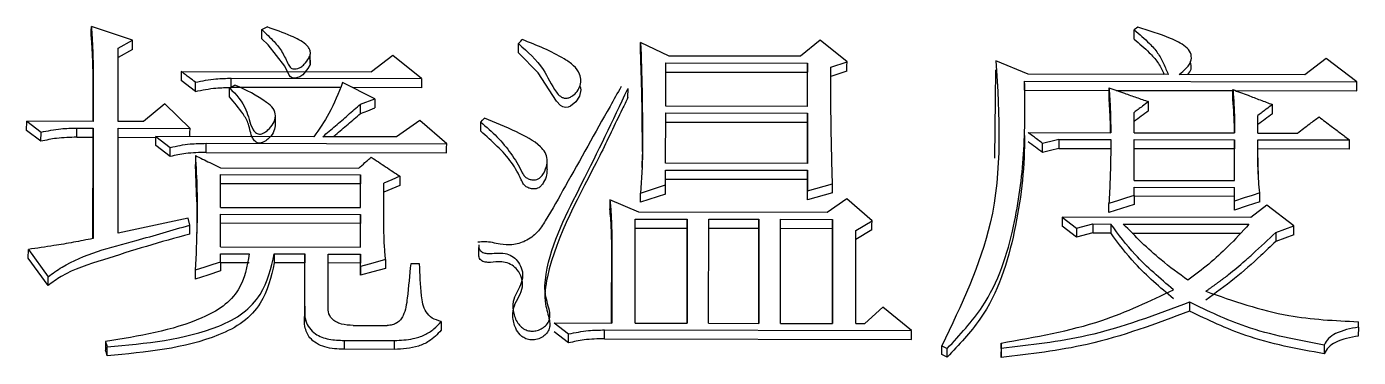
# Model space of a CAD drawing. Header units: millimetres. Extents: x 2320 to 4000, y 933 to 2121.
# Drawn here: x 2691.15 to 2699.17, y 1921.07 to 1923.06 of the extents above; entities that cross this region are included whole.
import ezdxf

# ---------------------------------------------------------------- set-up
doc = ezdxf.new("R2010")
doc.units = ezdxf.units.MM

msp = doc.modelspace()

# ---------------------------------------------------------------- linework, layer by layer
at = {"color": 7, "linetype": 'Continuous', "lineweight": 25}
for p, q in [((2691.784, 1922.9805), (2691.5353, 1923.0624)), ((2692.5629, 1923.0442), (2692.5953, 1923.0604)), ((2697.8417, 1923.0589), (2697.8201, 1923.0427)), ((2691.6974, 1922.9319), (2691.784, 1922.9805)), ((2692.5627, 1922.9885), (2692.5629, 1923.0442)), ((2695.927, 1922.9811), (2695.808, 1922.8836)), ((2696.0892, 1922.8505), (2695.927, 1922.9811)), ((2691.6971, 1922.4912), (2691.6974, 1922.9319)), ((2691.7838, 1922.9249), (2691.6972, 1922.8763)), ((2694.1095, 1922.9044), (2694.1097, 1922.96)), ((2695.0183, 1922.885), (2694.8453, 1922.9668)), ((2698.1588, 1922.9046), (2698.1588, 1922.9047)), ((2692.8545, 1922.8412), (2692.8548, 1922.8972)), ((2693.3524, 1922.8881), (2693.2226, 1922.7905)), ((2693.5254, 1922.7492), (2693.3524, 1922.8881)), ((2694.9964, 1922.5832), (2694.9966, 1922.8443)), ((2694.9966, 1922.8443), (2695.8512, 1922.8428)), ((2695.808, 1922.8836), (2695.0183, 1922.885)), ((2695.851, 1922.5816), (2695.8512, 1922.8428)), ((2695.8512, 1922.8428), (2695.851, 1922.7873)), ((2695.9918, 1922.8181), (2696.0892, 1922.8505)), ((2697.1817, 1922.7751), (2696.987, 1922.857)), ((2698.1586, 1922.8492), (2698.1586, 1922.8547)), ((2698.9774, 1922.8696), (2698.8475, 1922.7721)), ((2699.1612, 1922.7307), (2698.9774, 1922.8696)), ((2691.5455, 1922.4914), (2691.5457, 1922.7545)), ((2691.5459, 1922.8099), (2691.5457, 1922.4914)), ((2691.5457, 1922.7545), (2691.5459, 1922.8099)), ((2692.1622, 1922.672), (2692.0757, 1922.7373)), ((2692.0759, 1922.7926), (2693.2226, 1922.7905)), ((2692.3786, 1922.6995), (2692.3788, 1922.7513)), ((2692.3788, 1922.7513), (2693.5254, 1922.7492)), ((2694.9964, 1922.7889), (2695.851, 1922.7873)), ((2695.8508, 1922.5816), (2695.851, 1922.7873)), ((2696.0889, 1922.795), (2695.9916, 1922.7627)), ((2696.9807, 1922.2706), (2696.9868, 1922.8015)), ((2698.0254, 1922.7736), (2697.1817, 1922.7751)), ((2698.8475, 1922.7721), (2698.0903, 1922.7734)), ((2692.1622, 1922.672), (2692.1624, 1922.7272)), ((2692.368, 1922.6942), (2692.4004, 1922.7105)), ((2693.0358, 1922.6948), (2692.3785, 1922.696)), ((2693.2441, 1922.6273), (2693.0494, 1922.7256)), ((2693.5252, 1922.6939), (2693.1107, 1922.6947)), ((2694.7691, 1922.6346), (2694.7694, 1922.6898)), ((2697.1597, 1922.6791), (2697.1599, 1922.7344)), ((2697.1597, 1922.6791), (2697.6683, 1922.6781)), ((2697.1599, 1922.7344), (2699.1612, 1922.7307)), ((2697.7106, 1922.6781), (2698.4148, 1922.6768)), ((2698.4315, 1922.6767), (2699.161, 1922.6754)), ((2691.9784, 1922.5969), (2691.8486, 1922.4909)), ((2692.1298, 1922.4495), (2691.9784, 1922.5969)), ((2693.1573, 1922.5397), (2693.1575, 1922.5948)), ((2693.1575, 1922.5948), (2693.2441, 1922.6273)), ((2695.851, 1922.5816), (2694.9964, 1922.5832)), ((2692.6441, 1922.4648), (2692.6443, 1922.5203)), ((2694.9962, 1922.2394), (2694.9964, 1922.5423)), ((2694.9964, 1922.5423), (2695.851, 1922.5408)), ((2695.851, 1922.5408), (2695.8508, 1922.2378)), ((2697.1612, 1922.5078), (2697.1615, 1922.5634)), ((2697.8196, 1922.4226), (2697.8197, 1922.5453)), ((2698.566, 1922.4213), (2698.5661, 1922.5276)), ((2691.1452, 1922.4372), (2691.1454, 1922.4922)), ((2691.2317, 1922.3717), (2691.1452, 1922.4372)), ((2691.1454, 1922.4922), (2691.2319, 1922.4266)), ((2691.5457, 1922.4914), (2691.1454, 1922.4922)), ((2691.2317, 1922.3717), (2691.2319, 1922.4266)), ((2691.448, 1922.3958), (2691.4483, 1922.4507)), ((2691.4483, 1922.4507), (2691.5456, 1922.4505)), ((2691.5456, 1922.4505), (2691.5452, 1921.7855)), ((2691.6966, 1921.8181), (2691.6971, 1922.4503)), ((2691.8486, 1922.4909), (2691.6971, 1922.4912)), ((2691.6971, 1922.4503), (2692.1298, 1922.4495)), ((2693.5144, 1922.496), (2693.3737, 1922.3981)), ((2693.6766, 1922.3566), (2693.5144, 1922.496)), ((2693.882, 1922.4323), (2693.8823, 1922.4872)), ((2694.9962, 1922.4873), (2695.8507, 1922.4857)), ((2695.8506, 1922.2378), (2695.8507, 1922.4857)), ((2697.1814, 1922.4238), (2697.679, 1922.4229)), ((2697.8196, 1922.4226), (2698.4254, 1922.4215)), ((2698.566, 1922.4213), (2698.804, 1922.4208)), ((2691.448, 1922.3958), (2691.5454, 1922.3956)), ((2691.545, 1921.7854), (2691.5454, 1922.3956)), ((2691.6968, 1922.3953), (2691.9242, 1922.3949)), ((2691.924, 1922.3459), (2691.9242, 1922.4007)), ((2692.0105, 1922.2803), (2691.924, 1922.3459)), ((2691.9242, 1922.4007), (2692.0107, 1922.335)), ((2692.8761, 1922.399), (2691.9242, 1922.4007)), ((2692.2268, 1922.3044), (2692.2271, 1922.3592)), ((2692.2271, 1922.3592), (2693.6766, 1922.3566)), ((2693.3737, 1922.3981), (2692.9302, 1922.3989)), ((2697.2677, 1922.3034), (2697.2679, 1922.3582)), ((2697.3653, 1922.3825), (2697.3651, 1922.3277)), ((2697.3653, 1922.3825), (2697.679, 1922.382)), ((2697.8194, 1922.1358), (2697.8196, 1922.3817)), ((2697.8196, 1922.3817), (2698.4254, 1922.3806)), ((2698.4254, 1922.3806), (2698.4251, 1922.3258)), ((2698.4252, 1922.1347), (2698.4254, 1922.3806)), ((2698.566, 1922.3803), (2699.1177, 1922.3793)), ((2698.566, 1922.3701), (2698.566, 1922.3803)), ((2692.1621, 1922.2856), (2692.1619, 1922.2309)), ((2692.2268, 1922.3044), (2693.6763, 1922.3018)), ((2694.2827, 1922.2018), (2694.283, 1922.257)), ((2694.8555, 1922.2143), (2694.8558, 1922.2928)), ((2697.3651, 1922.3277), (2697.6788, 1922.3271)), ((2698.4251, 1922.3258), (2697.8194, 1922.3269)), ((2698.425, 1922.1347), (2698.4251, 1922.3258)), ((2699.1174, 1922.3245), (2698.5658, 1922.3255)), ((2692.1704, 1922.0074), (2692.1619, 1922.2309)), ((2692.3135, 1922.2115), (2693.1464, 1922.21)), ((2694.8556, 1922.2151), (2694.8446, 1922.0591)), ((2694.9961, 1922.1081), (2694.9962, 1922.1984)), ((2695.8508, 1922.2378), (2694.9962, 1922.2394)), ((2694.9962, 1922.1984), (2695.8507, 1922.1968)), ((2695.8507, 1922.1968), (2695.8506, 1922.0737)), ((2693.157, 1922.1144), (2692.3132, 1922.116)), ((2692.3133, 1921.9734), (2692.3135, 1922.1705)), ((2692.3135, 1922.1705), (2693.1572, 1922.1689)), ((2693.1569, 1921.9718), (2693.157, 1922.1144)), ((2693.1572, 1922.1689), (2693.157, 1922.1144)), ((2693.1571, 1921.9718), (2693.1572, 1922.1689)), ((2693.2976, 1921.8646), (2693.2978, 1922.1194)), ((2694.8446, 1922.0591), (2694.9961, 1922.1081)), ((2694.9961, 1922.1438), (2695.8505, 1922.1422)), ((2695.8504, 1922.0193), (2695.8505, 1922.1422)), ((2695.8506, 1922.0737), (2696.0021, 1922.1145)), ((2697.8194, 1922.1358), (2698.4252, 1922.1347)), ((2694.6607, 1922.0184), (2694.6605, 1921.964)), ((2694.8337, 1921.9441), (2694.6607, 1922.0184)), ((2694.8444, 1922.0047), (2694.8446, 1922.0591)), ((2694.9959, 1922.0536), (2694.8444, 1922.0047)), ((2695.8504, 1922.0193), (2695.8506, 1922.0737)), ((2696.0019, 1922.06), (2695.8504, 1922.0193)), ((2696.0886, 1922.024), (2695.9695, 1921.942)), ((2696.2399, 1921.8921), (2696.0886, 1922.024)), ((2697.8194, 1922.0454), (2697.8191, 1921.991)), ((2697.8194, 1922.0947), (2698.4252, 1922.0936)), ((2697.8194, 1922.0454), (2697.8194, 1922.0947)), ((2698.4249, 1922.0391), (2697.8194, 1922.0403)), ((2698.4249, 1921.9571), (2698.4249, 1922.0391)), ((2698.4251, 1922.0115), (2698.4252, 1922.0936)), ((2692.3133, 1921.9734), (2693.1571, 1921.9718)), ((2695.9695, 1921.942), (2694.8337, 1921.9441)), ((2697.6677, 1921.9421), (2697.6679, 1921.9964)), ((2698.4249, 1921.9571), (2698.4251, 1922.0115)), ((2698.6198, 1921.9864), (2698.5224, 1921.9126)), ((2698.782, 1921.8628), (2698.6198, 1921.9864)), ((2692.1186, 1921.9079), (2691.6966, 1921.8181)), ((2692.1293, 1921.8667), (2692.1186, 1921.9079)), ((2692.1291, 1921.8126), (2692.1294, 1921.8667)), ((2692.3131, 1921.7346), (2692.3133, 1921.9322)), ((2693.1568, 1921.8764), (2692.3131, 1921.878)), ((2692.3133, 1921.9322), (2693.157, 1921.9307)), ((2693.1567, 1921.7331), (2693.1568, 1921.8764)), ((2693.157, 1921.9307), (2693.1568, 1921.8764)), ((2693.1569, 1921.7331), (2693.157, 1921.9307)), ((2694.8116, 1921.2757), (2694.8121, 1921.903)), ((2694.8121, 1921.903), (2695.1258, 1921.9024)), ((2695.1258, 1921.9024), (2695.1253, 1921.2751)), ((2695.1255, 1921.8482), (2695.1258, 1921.9024)), ((2695.2551, 1921.2749), (2695.2556, 1921.9021)), ((2695.2556, 1921.9021), (2695.5585, 1921.9016)), ((2695.5585, 1921.9016), (2695.558, 1921.2743)), ((2695.5582, 1921.8474), (2695.5585, 1921.9016)), ((2695.6878, 1921.2741), (2695.6883, 1921.9014)), ((2695.6883, 1921.9014), (2696.002, 1921.9008)), ((2696.002, 1921.9008), (2696.0015, 1921.2735)), ((2696.0017, 1921.8466), (2696.002, 1921.9008)), ((2696.1425, 1921.8347), (2696.2399, 1921.8921)), ((2697.4728, 1921.7946), (2697.3863, 1921.8605)), ((2697.3866, 1921.9147), (2697.4731, 1921.8487)), ((2698.5224, 1921.9126), (2697.3866, 1921.9147)), ((2697.4731, 1921.8487), (2697.5705, 1921.8732)), ((2697.5705, 1921.8732), (2697.5702, 1921.819)), ((2697.5705, 1921.8732), (2697.6787, 1921.873)), ((2697.6787, 1921.873), (2697.6784, 1921.8188)), ((2697.7543, 1921.8729), (2698.5116, 1921.8715)), ((2698.6738, 1921.8218), (2698.782, 1921.8628)), ((2694.6714, 1921.8209), (2694.671, 1921.276)), ((2694.6711, 1921.7668), (2694.6714, 1921.8209)), ((2694.8118, 1921.8488), (2695.1255, 1921.8482)), ((2695.1251, 1921.2751), (2695.1255, 1921.8482)), ((2695.2553, 1921.8479), (2695.5582, 1921.8474)), ((2695.5578, 1921.2743), (2695.5582, 1921.8474)), ((2695.688, 1921.8471), (2696.0017, 1921.8466)), ((2696.0013, 1921.2735), (2696.0017, 1921.8466)), ((2696.1421, 1921.2733), (2696.1425, 1921.8347)), ((2696.2397, 1921.8379), (2696.1423, 1921.7806)), ((2697.4731, 1921.8487), (2697.4728, 1921.7946)), ((2697.5702, 1921.819), (2697.4728, 1921.7946)), ((2697.5702, 1921.819), (2697.6784, 1921.8188)), ((2697.8084, 1921.8186), (2698.4607, 1921.8174)), ((2698.6738, 1921.8218), (2698.6735, 1921.7677)), ((2698.7817, 1921.8086), (2698.6735, 1921.7677)), ((2691.1554, 1921.6663), (2691.1557, 1921.7203)), ((2691.1557, 1921.7203), (2691.2743, 1921.5554)), ((2692.3131, 1921.7346), (2693.1569, 1921.7331)), ((2693.8706, 1921.6778), (2693.8708, 1921.7318)), ((2694.6708, 1921.276), (2694.6711, 1921.7668)), ((2691.274, 1921.5017), (2691.1554, 1921.6663)), ((2692.3131, 1921.6439), (2692.3128, 1921.59)), ((2692.3131, 1921.6934), (2692.4862, 1921.6931)), ((2692.3131, 1921.6439), (2692.3131, 1921.6934)), ((2692.4859, 1921.6391), (2692.3131, 1921.6395)), ((2692.6376, 1921.6928), (2692.6374, 1921.6389)), ((2692.8213, 1921.6385), (2692.6374, 1921.6389)), ((2692.6376, 1921.6928), (2692.8215, 1921.6925)), ((2692.8211, 1921.3251), (2692.8213, 1921.6385)), ((2692.8213, 1921.3786), (2692.8215, 1921.6925)), ((2692.8215, 1921.6925), (2692.8213, 1921.6385)), ((2692.9619, 1921.3867), (2692.9622, 1921.6922)), ((2693.1566, 1921.6379), (2692.9619, 1921.6383)), ((2692.9622, 1921.6922), (2693.1569, 1921.6918)), ((2693.1569, 1921.6918), (2693.1566, 1921.6379)), ((2693.1566, 1921.5638), (2693.1566, 1921.6379)), ((2693.1568, 1921.6176), (2693.1569, 1921.6918)), ((2693.3083, 1921.6586), (2693.308, 1921.6047)), ((2693.5138, 1921.6335), (2693.4597, 1921.6336)), ((2691.274, 1921.5017), (2691.2743, 1921.5554)), ((2692.8213, 1921.3786), (2692.8211, 1921.3251)), ((2698.1542, 1921.402), (2698.154, 1921.3484)), ((2692.8196, 1921.3412), (2692.8193, 1921.287)), ((2696.3045, 1921.3723), (2696.1962, 1921.2732)), ((2696.4774, 1921.2312), (2696.3045, 1921.3723)), ((2693.1133, 1921.2623), (2693.3188, 1921.2619)), ((2693.6434, 1921.2861), (2693.6431, 1921.2327)), ((2694.4111, 1921.1569), (2694.3246, 1921.2232)), ((2694.3248, 1921.2766), (2694.4113, 1921.2102)), ((2694.3248, 1921.2766), (2694.671, 1921.276)), ((2694.6274, 1921.1813), (2694.6277, 1921.2346)), ((2694.6277, 1921.2346), (2696.4774, 1921.2312)), ((2694.8116, 1921.2757), (2695.1253, 1921.2751)), ((2695.2551, 1921.2749), (2695.558, 1921.2743)), ((2695.6878, 1921.2741), (2696.0015, 1921.2735)), ((2696.1421, 1921.2733), (2696.1962, 1921.2732)), ((2699.1709, 1921.2511), (2699.1707, 1921.1978)), ((2699.1709, 1921.2511), (2699.171, 1921.2843)), ((2691.631, 1921.0792), (2691.6312, 1921.1324)), ((2693.0591, 1921.1712), (2693.0589, 1921.118)), ((2693.0591, 1921.1712), (2693.362, 1921.1707)), ((2693.3618, 1921.1174), (2693.362, 1921.1707)), ((2694.4111, 1921.1569), (2694.4113, 1921.2102)), ((2694.6274, 1921.1813), (2696.4772, 1921.1779)), ((2696.661, 1921.0865), (2696.6612, 1921.1398)), ((2696.6612, 1921.1398), (2696.6937, 1921.1231)), ((2697.0182, 1921.1557), (2697.018, 1921.1025)), ((2697.0182, 1921.1226), (2697.0182, 1921.1557)), ((2693.3618, 1921.1174), (2693.0589, 1921.118)), ((2696.6934, 1921.0699), (2696.661, 1921.0865)), ((2696.6935, 1921.0699), (2696.6937, 1921.1231)), ((2697.0182, 1921.1226), (2697.018, 1921.0694)), ((2697.018, 1921.0694), (2697.018, 1921.1025))]:
    msp.add_line(p, q, dxfattribs=at)
at = {"color": 7, "linetype": 'Continuous', "lineweight": 25, "flags": 128}
for points in [[(2691.535, 1923.0066), (2691.5351, 1923.0378), (2691.5353, 1923.0624)], [(2691.7838, 1922.9249), (2691.7839, 1922.9561), (2691.784, 1922.9805)], [(2692.8449, 1922.8799), (2692.8539, 1922.8578), (2692.853, 1922.8343), (2692.84, 1922.8095), (2692.8103, 1922.7728), (2692.7926, 1922.7602), (2692.7709, 1922.753), (2692.7561, 1922.7521), (2692.7454, 1922.7543), (2692.7362, 1922.7595), (2692.7271, 1922.7699), (2692.7018, 1922.8236), (2692.6008, 1922.9529), (2692.5627, 1922.9885), (2692.5627, 1922.9885)], [(2694.1097, 1922.96), (2694.1152, 1922.9662), (2694.1233, 1922.9753), (2694.1314, 1922.9844)], [(2697.8198, 1922.987), (2697.8199, 1923.0065), (2697.82, 1923.0246), (2697.8201, 1923.0427)], [(2694.4809, 1922.701), (2694.4844, 1922.6814), (2694.4777, 1922.6436), (2694.4555, 1922.6088), (2694.4231, 1922.5837), (2694.4085, 1922.5779), (2694.3936, 1922.5759), (2694.3773, 1922.5793), (2694.3621, 1922.5876), (2694.3378, 1922.6124), (2694.2288, 1922.7842), (2694.1095, 1922.9044), (2694.1095, 1922.9044)], [(2694.845, 1922.9112), (2694.8452, 1922.9423), (2694.8453, 1922.9668)], [(2696.0889, 1922.795), (2696.0891, 1922.8261), (2696.0892, 1922.8505)], [(2692.0759, 1922.7926), (2692.0758, 1922.7616), (2692.0757, 1922.7373)], [(2693.5254, 1922.7492), (2693.5253, 1922.7182), (2693.5252, 1922.6939)], [(2692.3677, 1922.639), (2692.3678, 1922.6599), (2692.3679, 1922.6771), (2692.368, 1922.6942)], [(2697.6682, 1922.6374), (2697.6683, 1922.6683), (2697.6684, 1922.6926)], [(2698.4145, 1922.6279), (2698.4147, 1922.6588), (2698.4148, 1922.6831)], [(2699.161, 1922.6754), (2699.1611, 1922.7064), (2699.1612, 1922.7307)], [(2693.2441, 1922.6273), (2693.2439, 1922.5964), (2693.2438, 1922.5721)], [(2697.9061, 1922.5554), (2697.9062, 1922.5863), (2697.9063, 1922.6105)], [(2698.6525, 1922.5377), (2698.6526, 1922.5686), (2698.6527, 1922.5928)], [(2693.1573, 1922.5397), (2693.1789, 1922.5478), (2693.2006, 1922.5559), (2693.2438, 1922.5721)], [(2693.8822, 1922.4872), (2693.8931, 1922.4994), (2693.9039, 1922.5117)], [(2695.8507, 1922.4857), (2695.8509, 1922.5166), (2695.851, 1922.5408)], [(2691.5454, 1922.3956), (2691.5455, 1922.4264), (2691.5456, 1922.4505)], [(2692.1296, 1922.4003), (2692.1297, 1922.4253), (2692.1298, 1922.4495)], [(2693.6763, 1922.3018), (2693.6765, 1922.3325), (2693.6766, 1922.3566)], [(2697.3653, 1922.3825), (2697.3166, 1922.3704), (2697.2923, 1922.3643), (2697.2679, 1922.3582)], [(2699.1174, 1922.3245), (2699.1176, 1922.3552), (2699.1177, 1922.3793)], [(2692.0105, 1922.2803), (2692.0106, 1922.3077), (2692.0107, 1922.335)], [(2697.3651, 1922.3277), (2697.3164, 1922.3155), (2697.2677, 1922.3034)], [(2695.8505, 1922.1422), (2695.8506, 1922.1728), (2695.8507, 1922.1968)], [(2693.3949, 1922.1058), (2693.3463, 1922.0854), (2693.2976, 1922.065)], [(2693.3952, 1922.1603), (2693.3465, 1922.1399), (2693.2978, 1922.1194)], [(2693.3952, 1922.1603), (2693.3951, 1922.1298), (2693.3949, 1922.1058)], [(2694.9959, 1922.0536), (2694.996, 1922.0841), (2694.9961, 1922.1081)], [(2696.0019, 1922.06), (2696.002, 1922.0905), (2696.0021, 1922.1145)], [(2697.8194, 1922.0454), (2697.7727, 1922.0303), (2697.7261, 1922.0153), (2697.6679, 1921.9964)], [(2698.4249, 1922.0391), (2698.4251, 1922.0696), (2698.4252, 1922.0936)], [(2698.5766, 1922.0605), (2698.53, 1922.0454), (2698.4833, 1922.0303), (2698.4251, 1922.0115)], [(2698.5764, 1922.0061), (2698.5765, 1922.0365), (2698.5766, 1922.0605)], [(2697.8191, 1921.991), (2697.7434, 1921.9666), (2697.6677, 1921.9421)], [(2698.5764, 1922.0061), (2698.5006, 1921.9816), (2698.4249, 1921.9571)], [(2696.2397, 1921.8379), (2696.2398, 1921.8683), (2696.2399, 1921.8921)], [(2697.3866, 1921.9147), (2697.3865, 1921.8843), (2697.3863, 1921.8605)], [(2698.7817, 1921.8086), (2698.7819, 1921.8389), (2698.782, 1921.8628)], [(2692.3131, 1921.6439), (2692.2665, 1921.6288), (2692.2198, 1921.6136), (2692.1616, 1921.5947)], [(2693.1568, 1921.6176), (2693.1567, 1921.5875), (2693.1566, 1921.5638)], [(2693.3083, 1921.6586), (2693.2607, 1921.6457), (2693.2088, 1921.6317), (2693.1568, 1921.6176)], [(2692.1616, 1921.5947), (2692.1615, 1921.5645), (2692.1614, 1921.5409)], [(2692.3128, 1921.59), (2692.2371, 1921.5655), (2692.1614, 1921.5409)], [(2693.308, 1921.6047), (2693.2323, 1921.5842), (2693.1566, 1921.5638)], [(2696.4772, 1921.1779), (2696.4773, 1921.2078), (2696.4774, 1921.2312)], [(2691.6204, 1921.1656), (2691.6203, 1921.1439), (2691.6202, 1921.1281), (2691.6202, 1921.1123)], [(2698.9653, 1921.1438), (2698.9653, 1921.129), (2698.9652, 1921.1142), (2698.9651, 1921.0906)]]:
    msp.add_lwpolyline(points, dxfattribs=at)
at = {"color": 7, "linetype": 'Continuous', "lineweight": 25}
for points, knots in [([(2691.5353, 1923.0624), (2691.5373, 1923.0345), (2691.5414, 1922.9785), (2691.5446, 1922.8944), (2691.5455, 1922.8381), (2691.5459, 1922.8099)], [0, 0, 0, 0, 0.332257, 0.666061, 1, 1, 1, 1]), ([(2692.5629, 1923.0442), (2692.588, 1923.0206), (2692.6334, 1922.9778), (2692.69, 1922.9085), (2692.7113, 1922.8549), (2692.7281, 1922.823), (2692.7371, 1922.8132), (2692.7491, 1922.808), (2692.7632, 1922.8068), (2692.7802, 1922.8098), (2692.8008, 1922.8186), (2692.8236, 1922.8404), (2692.8428, 1922.8662), (2692.8564, 1922.8941), (2692.8548, 1922.9165), (2692.8454, 1922.9377), (2692.8107, 1922.9722), (2692.7249, 1923.0145), (2692.6438, 1923.0432), (2692.5953, 1923.0604)], [0, 0, 0, 0, 0.133726, 0.243046, 0.352536, 0.371714, 0.391105, 0.403332, 0.418294, 0.440555, 0.463879, 0.498849, 0.561349, 0.592921, 0.624779, 0.654038, 0.687592, 0.813478, 1, 1, 1, 1]), ([(2698.0903, 1922.7734), (2698.1062, 1922.7863), (2698.1374, 1922.8116), (2698.1676, 1922.8575), (2698.1635, 1922.9067), (2698.1189, 1922.9552), (2698.0092, 1923.0081), (2697.9083, 1923.0387), (2697.8417, 1923.0589)], [0, 0, 0, 0, 0.1193343, 0.235111, 0.3264668, 0.4209907, 0.6176824, 1, 1, 1, 1]), ([(2691.5457, 1922.7545), (2691.5454, 1922.7826), (2691.5447, 1922.8386), (2691.541, 1922.9227), (2691.537, 1922.9787), (2691.535, 1923.0066)], [0, 0, 0, 0, 0.332667, 0.666261, 1, 1, 1, 1]), ([(2694.1097, 1922.96), (2694.1647, 1922.9111), (2694.2621, 1922.8246), (2694.3086, 1922.7004), (2694.3563, 1922.6456), (2694.3766, 1922.6338), (2694.3947, 1922.6297), (2694.4139, 1922.6337), (2694.4353, 1922.645), (2694.4597, 1922.6658), (2694.4807, 1922.6977), (2694.4868, 1922.7371), (2694.4792, 1922.7832), (2694.4432, 1922.83), (2694.3297, 1922.9064), (2694.2193, 1922.9498), (2694.1314, 1922.9844)], [0, 0, 0, 0, 0.207453, 0.36723, 0.400728, 0.416587, 0.43129, 0.44809, 0.46666, 0.497246, 0.538504, 0.578636, 0.62009, 0.682348, 0.747128, 1, 1, 1, 1]), ([(2697.8198, 1922.987), (2697.8512, 1922.9605), (2697.9026, 1922.9171), (2697.9636, 1922.8492), (2697.9889, 1922.8026), (2697.9998, 1922.7771), (2698.0013, 1922.7736)], [0, 0, 0, 0, 0.422591, 0.692444, 0.958378, 1, 1, 1, 1]), ([(2697.8201, 1923.0427), (2697.8514, 1923.0161), (2697.9027, 1922.9727), (2697.9641, 1922.9048), (2697.998, 1922.8398), (2698.0163, 1922.7956), (2698.0254, 1922.7736)], [0, 0, 0, 0, 0.345509, 0.566176, 0.783683, 1, 1, 1, 1]), ([(2694.8558, 1922.3101), (2694.8559, 1922.3331), (2694.8559, 1922.3683), (2694.8558, 1922.4277), (2694.8555, 1922.4762), (2694.8551, 1922.5247), (2694.8542, 1922.5974), (2694.8526, 1922.6701), (2694.8502, 1922.7547), (2694.8487, 1922.8031), (2694.8473, 1922.8453), (2694.8462, 1922.8774), (2694.8455, 1922.8973), (2694.845, 1922.9112)], [0, 0, 0, 0, 0.114555, 0.174986, 0.29585, 0.356281, 0.416713, 0.658444, 0.718876, 0.839739, 0.900171, 0.930387, 1, 1, 1, 1]), ([(2694.8453, 1922.9668), (2694.8487, 1922.8702), (2694.8549, 1922.697), (2694.8567, 1922.4463), (2694.8559, 1922.2921), (2694.8556, 1922.2151)], [0, 0, 0, 0, 0.386874, 0.693415, 1, 1, 1, 1]), ([(2696.0021, 1922.1145), (2695.9985, 1922.2352), (2695.9931, 1922.4131), (2695.9922, 1922.6474), (2695.9919, 1922.7612), (2695.9918, 1922.8181)], [0, 0, 0, 0, 0.513442, 0.756719, 1, 1, 1, 1]), ([(2696.987, 1922.857), (2697.0066, 1922.527), (2697.0417, 1921.9366), (2696.7777, 1921.3837), (2696.6612, 1921.1398)], [0, 0, 0, 0, 0.558854, 1, 1, 1, 1]), ([(2698.1436, 1922.7733), (2698.1518, 1922.7843), (2698.1692, 1922.8075), (2698.1623, 1922.8345), (2698.1587, 1922.8488)], [0, 0, 0, 0, 0.469394, 1, 1, 1, 1]), ([(2692.1624, 1922.7272), (2692.1501, 1922.7366), (2692.1295, 1922.7521), (2692.1007, 1922.774), (2692.0842, 1922.7864), (2692.0759, 1922.7926)], [0, 0, 0, 0, 0.42836, 0.714179, 1, 1, 1, 1]), ([(2692.1624, 1922.7272), (2692.2035, 1922.7354), (2692.2747, 1922.7497), (2692.3478, 1922.7508), (2692.3788, 1922.7513)], [0, 0, 0, 0, 0.576873, 1, 1, 1, 1]), ([(2692.1622, 1922.672), (2692.2033, 1922.6802), (2692.2744, 1922.6945), (2692.3476, 1922.6955), (2692.3785, 1922.696)], [0, 0, 0, 0, 0.576909, 1, 1, 1, 1]), ([(2692.368, 1922.6942), (2692.4074, 1922.6523), (2692.4773, 1922.5781), (2692.4877, 1922.474), (2692.5196, 1922.4276), (2692.5347, 1922.4175), (2692.5486, 1922.4137), (2692.564, 1922.4166), (2692.5816, 1922.4252), (2692.6072, 1922.4442), (2692.6336, 1922.4774), (2692.6499, 1922.5238), (2692.6337, 1922.5722), (2692.5512, 1922.6405), (2692.4672, 1922.6795), (2692.4004, 1922.7105)], [0, 0, 0, 0, 0.206756, 0.366221, 0.399316, 0.414904, 0.429382, 0.446248, 0.465286, 0.496865, 0.558758, 0.621692, 0.6828, 0.74742, 1, 1, 1, 1]), ([(2693.0494, 1922.7256), (2693.0248, 1922.6621), (2692.9807, 1922.5482), (2692.9082, 1922.4448), (2692.8761, 1922.399)], [0, 0, 0, 0, 0.557248, 1, 1, 1, 1]), ([(2694.7279, 1922.7014), (2694.7056, 1922.6615), (2694.594, 1922.4622), (2694.4422, 1922.192), (2694.2998, 1921.9379), (2694.2269, 1921.8207), (2694.1566, 1921.7679), (2694.0749, 1921.7445), (2693.9906, 1921.7491), (2693.924, 1921.7701), (2693.879, 1921.7647), (2693.8653, 1921.7631)], [0, 0, 0, 0, 0.102062, 0.510275, 0.689515, 0.750609, 0.812535, 0.866745, 0.912849, 0.973626, 1, 1, 1, 1]), ([(2693.8697, 1921.7483), (2693.8698, 1921.7423), (2693.8699, 1921.73), (2693.8769, 1921.7144), (2693.8884, 1921.7039), (2693.9039, 1921.6973), (2693.9513, 1921.6925), (2694.0106, 1921.7055), (2694.0715, 1921.6809), (2694.1063, 1921.6504), (2694.1291, 1921.6087), (2694.1383, 1921.5576), (2694.1188, 1921.4882), (2694.0694, 1921.4195), (2694.077, 1921.3341), (2694.0994, 1921.2793), (2694.1316, 1921.2453), (2694.1605, 1921.2308), (2694.1922, 1921.2266), (2694.2235, 1921.2308), (2694.2542, 1921.2436), (2694.2802, 1921.2652), (2694.2964, 1921.2935), (2694.302, 1921.3515), (2694.2622, 1921.4409), (2694.284, 1921.721), (2694.5042, 1922.1308), (2694.6779, 1922.4973), (2694.7677, 1922.6867)], [0, 0, 0, 0, 0.00774, 0.015792, 0.02086, 0.025923, 0.03435, 0.072305, 0.088847, 0.105343, 0.126166, 0.147324, 0.170938, 0.216976, 0.247538, 0.27805, 0.29042, 0.302926, 0.313684, 0.324711, 0.337046, 0.350427, 0.363772, 0.376606, 0.424358, 0.483654, 0.733123, 1, 1, 1, 1]), ([(2696.6937, 1921.1231), (2696.7693, 1921.2044), (2696.9708, 1921.4211), (2697.1012, 1921.837), (2697.1646, 1922.2956), (2697.1615, 1922.5874), (2697.1599, 1922.7344)], [0, 0, 0, 0, 0.180535, 0.481186, 0.738841, 1, 1, 1, 1]), ([(2697.6684, 1922.6926), (2697.6704, 1922.6644), (2697.6744, 1922.6054), (2697.6777, 1922.5155), (2697.6786, 1922.4538), (2697.679, 1922.4229)], [0, 0, 0, 0, 0.314831, 0.657355, 1, 1, 1, 1]), ([(2697.6684, 1922.6926), (2697.6992, 1922.682), (2697.7543, 1922.663), (2697.8336, 1922.6356), (2697.8821, 1922.6189), (2697.9063, 1922.6105)], [0, 0, 0, 0, 0.388596, 0.694298, 1, 1, 1, 1]), ([(2698.4148, 1922.6831), (2698.417, 1922.6551), (2698.4216, 1922.5976), (2698.4244, 1922.5104), (2698.4251, 1922.4512), (2698.4254, 1922.4215)], [0, 0, 0, 0, 0.3217496, 0.6607954, 1, 1, 1, 1]), ([(2698.4148, 1922.6831), (2698.4451, 1922.6716), (2698.5, 1922.6508), (2698.5793, 1922.6207), (2698.6282, 1922.6021), (2698.6527, 1922.5928)], [0, 0, 0, 0, 0.382821, 0.69141, 1, 1, 1, 1]), ([(2692.643, 1922.4652), (2692.6401, 1922.4509), (2692.634, 1922.421), (2692.6052, 1922.3877), (2692.5786, 1922.3681), (2692.5601, 1922.3608), (2692.5473, 1922.3591), (2692.5344, 1922.3626), (2692.5194, 1922.3727), (2692.4938, 1922.4087), (2692.4898, 1922.4701), (2692.4412, 1922.5541), (2692.3965, 1922.6057), (2692.3677, 1922.639)], [0, 0, 0, 0, 0.092563, 0.192988, 0.257776, 0.281241, 0.302537, 0.326047, 0.35135, 0.405048, 0.589364, 0.735346, 1, 1, 1, 1]), ([(2692.9302, 1922.3989), (2692.9557, 1922.4209), (2693.0064, 1922.4646), (2693.0822, 1922.5299), (2693.1324, 1922.5731), (2693.1575, 1922.5948)], [0, 0, 0, 0, 0.336867, 0.668433, 1, 1, 1, 1]), ([(2694.7691, 1922.6346), (2694.7576, 1922.6114), (2694.7002, 1922.4957), (2694.5344, 1922.1381), (2694.3112, 1921.7643), (2694.2581, 1921.4104), (2694.2938, 1921.3144), (2694.3, 1921.2596), (2694.2908, 1921.2279), (2694.2705, 1921.2024), (2694.2413, 1921.1836), (2694.2062, 1921.1736), (2694.1704, 1921.1748), (2694.1403, 1921.1864), (2694.1127, 1921.2095), (2694.086, 1921.2527), (2694.0709, 1921.3132), (2694.0833, 1921.4004), (2694.141, 1921.4703), (2694.1313, 1921.549), (2694.1083, 1921.5942), (2694.0723, 1921.6263), (2694.0317, 1921.6429), (2693.981, 1921.6465), (2693.9388, 1921.64), (2693.9046, 1921.6432), (2693.8884, 1921.6497), (2693.8775, 1921.6597), (2693.87, 1921.6751), (2693.8697, 1921.6872), (2693.8695, 1921.6943)], [0, 0, 0, 0, 0.032763, 0.163789, 0.500806, 0.571799, 0.614068, 0.629247, 0.64223, 0.655222, 0.66817, 0.681644, 0.694713, 0.706252, 0.716816, 0.736446, 0.768202, 0.795052, 0.848039, 0.871089, 0.894145, 0.910599, 0.92713, 0.942115, 0.96518, 0.973691, 0.979027, 0.984392, 0.990931, 1, 1, 1, 1]), ([(2697.6778, 1922.4229), (2697.6776, 1922.4332), (2697.677, 1922.4742), (2697.6745, 1922.5458), (2697.6703, 1922.6068), (2697.6682, 1922.6374)], [0, 0, 0, 0, 0.144288, 0.572038, 1, 1, 1, 1]), ([(2697.9063, 1922.6105), (2697.894, 1922.6012), (2697.8733, 1922.5857), (2697.8445, 1922.564), (2697.828, 1922.5515), (2697.8197, 1922.5453)], [0, 0, 0, 0, 0.428365, 0.714183, 1, 1, 1, 1]), ([(2698.4244, 1922.4215), (2698.4243, 1922.4316), (2698.4238, 1922.4711), (2698.4215, 1922.54), (2698.4169, 1922.5986), (2698.4145, 1922.6279)], [0, 0, 0, 0, 0.146287, 0.572972, 1, 1, 1, 1]), ([(2698.6527, 1922.5928), (2698.6403, 1922.5835), (2698.6197, 1922.568), (2698.5909, 1922.5463), (2698.5744, 1922.5338), (2698.5661, 1922.5276)], [0, 0, 0, 0, 0.428365, 0.714183, 1, 1, 1, 1]), ([(2692.9935, 1922.3988), (2692.9979, 1922.4025), (2693.0274, 1922.4279), (2693.0819, 1922.4749), (2693.1322, 1922.5181), (2693.1573, 1922.5397)], [0, 0, 0, 0, 0.0798418, 0.5399202, 1, 1, 1, 1]), ([(2693.8823, 1922.4872), (2693.9158, 1922.4581), (2694.0171, 1922.3702), (2694.0964, 1922.2559), (2694.1401, 1922.1661), (2694.1574, 1922.1501), (2694.1788, 1922.1408), (2694.2007, 1922.1377), (2694.2208, 1922.1404), (2694.2385, 1922.1494), (2694.2617, 1922.1747), (2694.2782, 1922.2139), (2694.286, 1922.2624), (2694.2724, 1922.305), (2694.2165, 1922.3693), (2694.086, 1922.4355), (2693.9683, 1922.4848), (2693.9039, 1922.5117)], [0, 0, 0, 0, 0.118686, 0.359193, 0.382947, 0.402076, 0.421219, 0.441111, 0.455766, 0.470497, 0.490906, 0.548401, 0.59066, 0.633123, 0.674261, 0.821863, 1, 1, 1, 1]), ([(2697.9061, 1922.5554), (2697.8916, 1922.5446), (2697.8629, 1922.5229), (2697.8341, 1922.5012), (2697.8197, 1922.4904)], [0, 0, 0, 0, 0.5011716, 1, 1, 1, 1]), ([(2698.6525, 1922.5377), (2698.638, 1922.5269), (2698.6092, 1922.5052), (2698.5804, 1922.4835), (2698.5661, 1922.4727)], [0, 0, 0, 0, 0.501172, 1, 1, 1, 1]), ([(2698.804, 1922.4208), (2698.8164, 1922.4302), (2698.8411, 1922.4488), (2698.8844, 1922.4815), (2698.9153, 1922.5048), (2698.9339, 1922.5188)], [0, 0, 0, 0, 0.285577, 0.571153, 1, 1, 1, 1]), ([(2698.9339, 1922.5188), (2698.9586, 1922.5), (2699.0016, 1922.4674), (2699.0628, 1922.421), (2699.0994, 1922.3932), (2699.1177, 1922.3793)], [0, 0, 0, 0, 0.403163, 0.701581, 1, 1, 1, 1]), ([(2691.2319, 1922.4266), (2691.2717, 1922.4346), (2691.3428, 1922.449), (2691.416, 1922.4502), (2691.4483, 1922.4507)], [0, 0, 0, 0, 0.558835, 1, 1, 1, 1]), ([(2694.2813, 1922.2021), (2694.2809, 1922.1908), (2694.2801, 1922.1639), (2694.2653, 1922.131), (2694.2488, 1922.1052), (2694.2335, 1922.0917), (2694.2168, 1922.0851), (2694.1975, 1922.0834), (2694.1762, 1922.087), (2694.155, 1922.0969), (2694.1372, 1922.115), (2694.115, 1922.1665), (2694.0708, 1922.2471), (2693.983, 1922.3429), (2693.9159, 1922.4023), (2693.882, 1922.4322)], [0, 0, 0, 0, 0.056472, 0.134634, 0.173273, 0.202787, 0.22628, 0.249695, 0.282805, 0.31621, 0.349836, 0.397801, 0.589154, 0.792921, 1, 1, 1, 1]), ([(2697.2679, 1922.3582), (2697.2556, 1922.3675), (2697.235, 1922.3832), (2697.2061, 1922.4051), (2697.1897, 1922.4176), (2697.1814, 1922.4238)], [0, 0, 0, 0, 0.42836, 0.71418, 1, 1, 1, 1]), ([(2691.448, 1922.3958), (2691.407, 1922.3949), (2691.3337, 1922.3933), (2691.2628, 1922.3783), (2691.2317, 1922.3717)], [0, 0, 0, 0, 0.561085, 1, 1, 1, 1]), ([(2692.0107, 1922.335), (2692.0505, 1922.3431), (2692.1216, 1922.3576), (2692.1948, 1922.3587), (2692.2271, 1922.3592)], [0, 0, 0, 0, 0.558839, 1, 1, 1, 1]), ([(2697.1592, 1922.4064), (2697.1592, 1922.3966), (2697.1592, 1922.204), (2697.1149, 1921.8283), (2696.9723, 1921.3653), (2696.7637, 1921.1443), (2696.6935, 1921.0699)], [0, 0, 0, 0, 0.020842, 0.409793, 0.801314, 1, 1, 1, 1]), ([(2697.2677, 1922.3034), (2697.2533, 1922.3143), (2697.2244, 1922.3361), (2697.1956, 1922.358), (2697.1812, 1922.3689)], [0, 0, 0, 0, 0.499999, 1, 1, 1, 1]), ([(2697.679, 1922.382), (2697.6788, 1922.3518), (2697.6784, 1922.2726), (2697.6755, 1922.1441), (2697.6704, 1922.0456), (2697.6679, 1921.9964)], [0, 0, 0, 0, 0.2348288, 0.6173372, 1, 1, 1, 1]), ([(2698.5766, 1922.0605), (2698.5725, 1922.1064), (2698.5658, 1922.1827), (2698.5651, 1922.2894), (2698.5657, 1922.35), (2698.566, 1922.3803)], [0, 0, 0, 0, 0.430957, 0.715413, 1, 1, 1, 1]), ([(2698.5697, 1922.1561), (2698.5687, 1922.1771), (2698.5666, 1922.2192), (2698.5662, 1922.2643), (2698.566, 1922.3001), (2698.5659, 1922.3292), (2698.5659, 1922.3533), (2698.566, 1922.3701)], [0, 0, 0, 0, 0.317501, 0.640331, 0.725556, 0.807347, 1, 1, 1, 1]), ([(2692.2268, 1922.3044), (2692.1857, 1922.3035), (2692.1125, 1922.3019), (2692.0416, 1922.2869), (2692.0105, 1922.2803)], [0, 0, 0, 0, 0.561089, 1, 1, 1, 1]), ([(2692.1621, 1922.2856), (2692.166, 1922.2159), (2692.1738, 1922.0764), (2692.1728, 1921.846), (2692.1657, 1921.6853), (2692.1616, 1921.5947)], [0, 0, 0, 0, 0.303779, 0.607607, 1, 1, 1, 1]), ([(2692.1621, 1922.2856), (2692.1765, 1922.2786), (2692.2053, 1922.2645), (2692.2558, 1922.2398), (2692.2918, 1922.2221), (2692.3135, 1922.2115)], [0, 0, 0, 0, 0.2853637, 0.5707273, 1, 1, 1, 1]), ([(2693.1464, 1922.21), (2693.1591, 1922.2209), (2693.178, 1922.2373), (2693.2033, 1922.2591), (2693.2159, 1922.27), (2693.2222, 1922.2755)], [0, 0, 0, 0, 0.499999, 0.749999, 1, 1, 1, 1]), ([(2693.2222, 1922.2755), (2693.251, 1922.2563), (2693.3087, 1922.2179), (2693.3664, 1922.1795), (2693.3952, 1922.1603)], [0, 0, 0, 0, 0.5, 1, 1, 1, 1]), ([(2694.6607, 1922.0184), (2694.6633, 1921.9895), (2694.6675, 1921.9423), (2694.67, 1921.8764), (2694.6709, 1921.8394), (2694.6714, 1921.8209)], [0, 0, 0, 0, 0.438995, 0.719464, 1, 1, 1, 1]), ([(2692.1711, 1922.0087), (2692.1711, 1921.9749), (2692.171, 1921.9126), (2692.1702, 1921.8468), (2692.1698, 1921.8168)], [0, 0, 0, 0, 0.543533, 1, 1, 1, 1]), ([(2694.6711, 1921.7668), (2694.6706, 1921.7955), (2694.6697, 1921.8427), (2694.6651, 1921.9084), (2694.662, 1921.9455), (2694.6605, 1921.964)], [0, 0, 0, 0, 0.435196, 0.717565, 1, 1, 1, 1]), ([(2691.2743, 1921.5554), (2691.3019, 1921.5753), (2691.4529, 1921.6843), (2691.7627, 1921.7592), (2692.0221, 1921.8352), (2692.1294, 1921.8667)], [0, 0, 0, 0, 0.1160141, 0.634345, 1, 1, 1, 1]), ([(2693.3083, 1921.6586), (2693.3058, 1921.6868), (2693.3015, 1921.7353), (2693.2988, 1921.804), (2693.298, 1921.8444), (2693.2976, 1921.8646)], [0, 0, 0, 0, 0.411595, 0.705741, 1, 1, 1, 1]), ([(2698.0569, 1921.4766), (2697.9763, 1921.5448), (2697.8332, 1921.6658), (2697.7256, 1921.81), (2697.6787, 1921.873)], [0, 0, 0, 0, 0.56329, 1, 1, 1, 1]), ([(2698.1435, 1921.5342), (2698.0887, 1921.5741), (2697.9906, 1921.6456), (2697.8633, 1921.7612), (2697.7907, 1921.8356), (2697.7543, 1921.8729)], [0, 0, 0, 0, 0.387466, 0.693166, 1, 1, 1, 1]), ([(2698.5116, 1921.8715), (2698.4702, 1921.826), (2698.3946, 1921.7426), (2698.2709, 1921.63), (2698.1861, 1921.5662), (2698.1435, 1921.5342)], [0, 0, 0, 0, 0.374499, 0.686278, 1, 1, 1, 1]), ([(2691.5452, 1921.7855), (2691.506, 1921.7778), (2691.4278, 1921.7625), (2691.2981, 1921.7402), (2691.2071, 1921.7274), (2691.1557, 1921.7203)], [0, 0, 0, 0, 0.3033478, 0.6067283, 1, 1, 1, 1]), ([(2692.1291, 1921.8126), (2692.0414, 1921.7885), (2691.866, 1921.7403), (2691.6081, 1921.6563), (2691.3963, 1921.5925), (2691.2999, 1921.5209), (2691.274, 1921.5017)], [0, 0, 0, 0, 0.295049, 0.590126, 0.890259, 1, 1, 1, 1]), ([(2698.0566, 1921.4229), (2697.976, 1921.491), (2697.833, 1921.6119), (2697.7254, 1921.7559), (2697.6784, 1921.8188)], [0, 0, 0, 0, 0.563337, 1, 1, 1, 1]), ([(2698.2517, 1921.4679), (2698.2561, 1921.471), (2698.2627, 1921.4757), (2698.2715, 1921.4819), (2698.2782, 1921.4866), (2698.2848, 1921.4913), (2698.2914, 1921.496), (2698.298, 1921.5007), (2698.3045, 1921.5054), (2698.3111, 1921.5101), (2698.3177, 1921.5148), (2698.3242, 1921.5196), (2698.3329, 1921.526), (2698.3416, 1921.5324), (2698.3502, 1921.5388), (2698.3566, 1921.5437), (2698.3694, 1921.5534), (2698.4137, 1921.5881), (2698.4704, 1921.6364), (2698.5662, 1921.7204), (2698.6277, 1921.7783), (2698.6738, 1921.8218)], [0, 0, 0, 0, 0.028904, 0.043385, 0.057865, 0.072345, 0.086826, 0.101306, 0.115786, 0.130266, 0.144747, 0.159227, 0.173707, 0.202668, 0.217148, 0.231629, 0.246109, 0.304033, 0.535791, 0.651637, 1, 1, 1, 1]), ([(2698.6735, 1921.7677), (2698.6434, 1921.7394), (2698.5622, 1921.6632), (2698.4264, 1921.5409), (2698.3098, 1921.4565), (2698.2514, 1921.4143)], [0, 0, 0, 0, 0.227304, 0.612732, 1, 1, 1, 1]), ([(2692.4862, 1921.6931), (2692.4736, 1921.6178), (2692.454, 1921.5004), (2692.333, 1921.3719), (2692.0731, 1921.2369), (2691.8213, 1921.1972), (2691.6204, 1921.1656)], [0, 0, 0, 0, 0.226131, 0.352776, 0.483485, 1, 1, 1, 1]), ([(2692.6374, 1921.6389), (2692.6184, 1921.5544), (2692.5889, 1921.4227), (2692.4544, 1921.2752), (2692.1538, 1921.1265), (2691.8631, 1921.1002), (2691.631, 1921.0792)], [0, 0, 0, 0, 0.226405, 0.352766, 0.483152, 1, 1, 1, 1]), ([(2691.6312, 1921.1324), (2691.8634, 1921.1534), (2692.1541, 1921.1798), (2692.4547, 1921.3287), (2692.5892, 1921.4764), (2692.6187, 1921.6082), (2692.6376, 1921.6928)], [0, 0, 0, 0, 0.516645, 0.647021, 0.773427, 1, 1, 1, 1]), ([(2693.4597, 1921.6336), (2693.4533, 1921.565), (2693.4436, 1921.4607), (2693.4289, 1921.3447), (2693.3997, 1921.2953), (2693.3773, 1921.2755), (2693.3489, 1921.2635), (2693.3289, 1921.2624), (2693.3188, 1921.2619)], [0, 0, 0, 0, 0.492166, 0.748655, 0.814237, 0.8808, 0.939877, 1, 1, 1, 1]), ([(2693.6433, 1921.2861), (2693.6242, 1921.2914), (2693.5866, 1921.3018), (2693.5363, 1921.357), (2693.5191, 1921.4727), (2693.5159, 1921.5697), (2693.5138, 1921.6335)], [0, 0, 0, 0, 0.127877, 0.250423, 0.507215, 1, 1, 1, 1]), ([(2697.0182, 1921.1557), (2697.2246, 1921.1915), (2697.5906, 1921.2548), (2697.9153, 1921.4092), (2698.0569, 1921.4766)], [0, 0, 0, 0, 0.563872, 1, 1, 1, 1]), ([(2698.2517, 1921.4679), (2698.4159, 1921.41), (2698.7111, 1921.3059), (2699.0297, 1921.2909), (2699.171, 1921.2843)], [0, 0, 0, 0, 0.55643, 1, 1, 1, 1]), ([(2692.8213, 1921.3786), (2692.82, 1921.3483), (2692.8173, 1921.2873), (2692.874, 1921.2073), (2692.9674, 1921.175), (2693.0283, 1921.1725), (2693.0591, 1921.1712)], [0, 0, 0, 0, 0.2680453, 0.5399823, 0.7672424, 1, 1, 1, 1]), ([(2693.1133, 1921.2623), (2693.0891, 1921.2632), (2693.0419, 1921.265), (2692.9827, 1921.2956), (2692.9608, 1921.3429), (2692.9616, 1921.3721), (2692.9619, 1921.3867)], [0, 0, 0, 0, 0.294571, 0.576983, 0.78963, 1, 1, 1, 1]), ([(2698.1542, 1921.402), (2697.9515, 1921.3253), (2697.5876, 1921.1877), (2697.193, 1921.1426), (2697.0182, 1921.1226)], [0, 0, 0, 0, 0.557128, 1, 1, 1, 1]), ([(2698.9653, 1921.1438), (2698.8042, 1921.1735), (2698.5184, 1921.226), (2698.2649, 1921.3485), (2698.1543, 1921.402)], [0, 0, 0, 0, 0.5636828, 1, 1, 1, 1]), ([(2693.0589, 1921.118), (2693.0195, 1921.1195), (2692.9425, 1921.1226), (2692.8489, 1921.1763), (2692.8174, 1921.2541), (2692.8199, 1921.3015), (2692.8211, 1921.3251)], [0, 0, 0, 0, 0.295358, 0.576847, 0.789165, 1, 1, 1, 1]), ([(2698.154, 1921.3484), (2697.9512, 1921.2718), (2697.5873, 1921.1344), (2697.1927, 1921.0893), (2697.018, 1921.0694)], [0, 0, 0, 0, 0.557096, 1, 1, 1, 1]), ([(2698.9651, 1921.0906), (2698.804, 1921.1202), (2698.5182, 1921.1727), (2698.2646, 1921.295), (2698.154, 1921.3484)], [0, 0, 0, 0, 0.563727, 1, 1, 1, 1]), ([(2693.6431, 1921.2327), (2693.6206, 1921.2086), (2693.5831, 1921.1684), (2693.5068, 1921.1352), (2693.4355, 1921.1199), (2693.3864, 1921.1182), (2693.3618, 1921.1174)], [0, 0, 0, 0, 0.328935, 0.549408, 0.773939, 1, 1, 1, 1]), ([(2693.362, 1921.1707), (2693.4002, 1921.1724), (2693.4628, 1921.1752), (2693.5433, 1921.2027), (2693.602, 1921.238), (2693.6297, 1921.2702), (2693.6433, 1921.2861)], [0, 0, 0, 0, 0.348104, 0.570438, 0.787914, 1, 1, 1, 1]), ([(2694.4113, 1921.2102), (2694.4511, 1921.2183), (2694.5222, 1921.2329), (2694.5954, 1921.2341), (2694.6277, 1921.2346)], [0, 0, 0, 0, 0.5588348, 1, 1, 1, 1]), ([(2699.1709, 1921.2511), (2699.1234, 1921.2423), (2699.0576, 1921.2301), (2698.9885, 1921.1856), (2698.973, 1921.1576), (2698.9653, 1921.1438)], [0, 0, 0, 0, 0.571287, 0.789427, 1, 1, 1, 1]), ([(2691.6204, 1921.1656), (2691.6222, 1921.16), (2691.6258, 1921.149), (2691.6294, 1921.1379), (2691.6312, 1921.1324)], [0, 0, 0, 0, 0.499977, 1, 1, 1, 1]), ([(2694.6274, 1921.1813), (2694.5863, 1921.1804), (2694.5131, 1921.1788), (2694.4422, 1921.1635), (2694.4111, 1921.1569)], [0, 0, 0, 0, 0.561085, 1, 1, 1, 1]), ([(2699.1707, 1921.1978), (2699.1231, 1921.189), (2699.0574, 1921.1768), (2698.9883, 1921.1323), (2698.9727, 1921.1043), (2698.9651, 1921.0906)], [0, 0, 0, 0, 0.571439, 0.789549, 1, 1, 1, 1]), ([(2691.631, 1921.0792), (2691.6292, 1921.0847), (2691.6256, 1921.0958), (2691.622, 1921.1068), (2691.6202, 1921.1123)], [0, 0, 0, 0, 0.500023, 1, 1, 1, 1])]:
    msp.add_open_spline(points, degree=3, knots=knots, dxfattribs=at)

doc.saveas('drawing.dxf')
